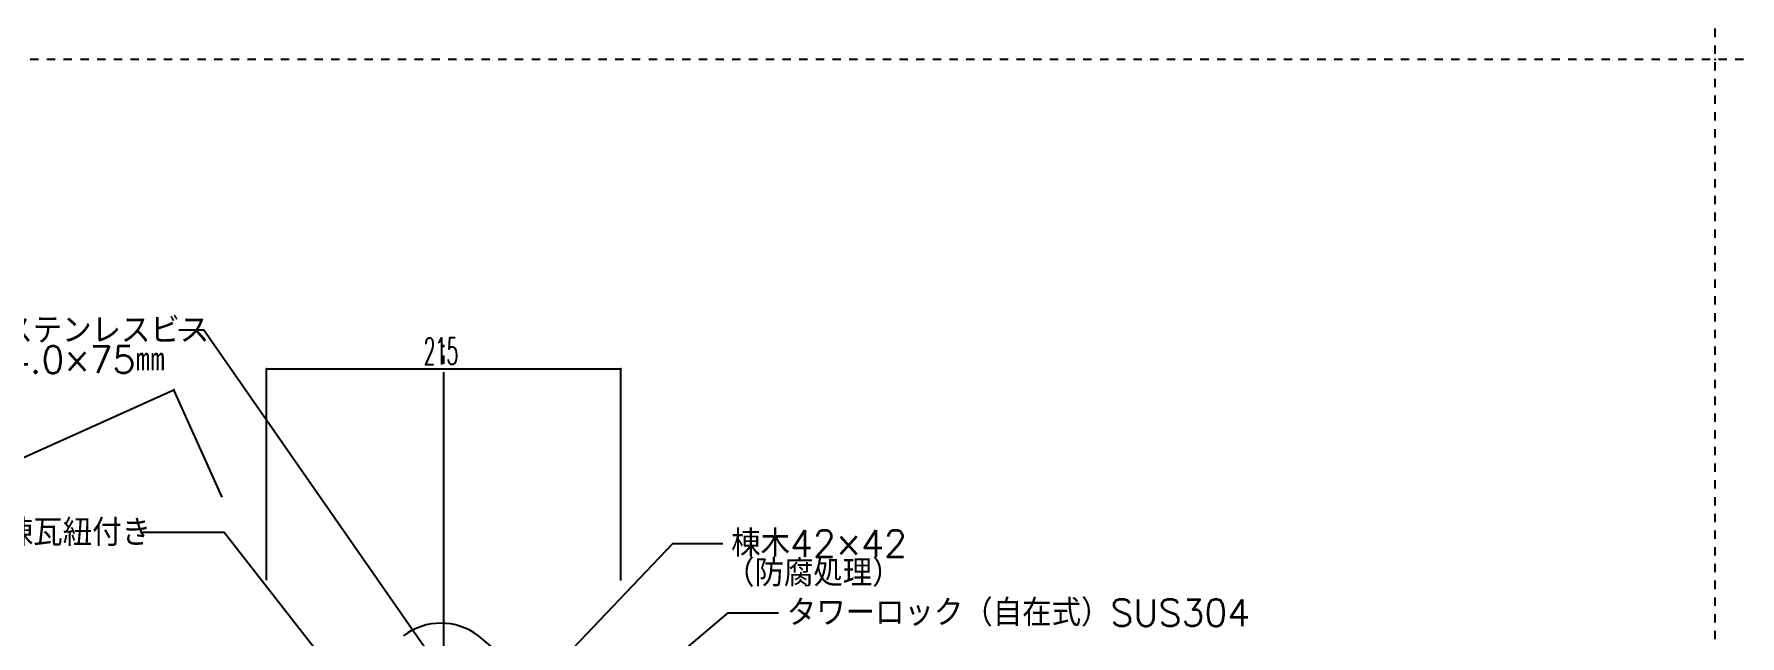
# Model space of a CAD drawing. Extents: x -1727 to 4652, y -2317 to 2357.
# Drawn here: x 479 to 1500, y 705 to 1065 of the extents above; entities that cross this region are included whole.
import ezdxf

# ---------------------------------------------------------------- set-up
doc = ezdxf.new("R2010")
doc.units = 0
doc.header["$LTSCALE"] = 5
doc.linetypes.add('DASHDOT', pattern=[43, 40, -1, 1, -1])
doc.linetypes.add('DOT', pattern=[2, 1, -1])
for name, color, linetype in [('0-2', 7, 'CONTINUOUS'), ('0-3', 7, 'CONTINUOUS'), ('0-4', 7, 'CONTINUOUS'), ('0-A', 7, 'CONTINUOUS')]:
    doc.layers.add(name, color=color, linetype=linetype)
doc.styles.get("Standard").update_dxf_attribs({"font": 'txt.shx', "bigfont": 'extfont.shx'})

msp = doc.modelspace()

# ---------------------------------------------------------------- linework, layer by layer
at = {"layer": '0-2', "color": 2, "linetype": 'CONTINUOUS'}
msp.add_line((844.5517, 623.056), (745.2387, 705.435), dxfattribs=at)
msp.add_arc((722.8117, 675.932), 37.06, 52.7582, 127.267, dxfattribs=at)
at = {"layer": '0-2', "color": 7}
msp.add_point((1485, 1050), dxfattribs=at)
at = {"layer": '0-3', "color": 7, "linetype": 'CONTINUOUS'}
for p, q in [((618.4699, 738.6372), (618.4813, 865.1305)), ((618.4813, 865.1305), (830.4483, 865.1113)), ((830.4369, 738.618), (830.4483, 865.1113)), ((307.6769, 737.6216), (563.0154, 852.5226)), ((591.9223, 788.2844), (563.0154, 852.5226))]:
    msp.add_line(p, q, dxfattribs=at)
for points in [[(723.8225, 682.9889), (580.8592, 888.1254), (565.8592, 888.1254)], [(676.7804, 660.0613), (593.0813, 767.1801), (543.0813, 767.1846)], [(734.227, 627.1019), (861.3737, 760.6864), (891.3737, 760.6864)], [(724.192, 574.842), (894.648, 719.2561), (924.648, 719.2561)]]:
    msp.add_lwpolyline(points, dxfattribs=at)
at = {"layer": '0-3', "color": 7}
for p in [(618.4813, 865.1305), (830.4483, 865.1113), (563.0154, 852.5226)]:
    msp.add_point(p, dxfattribs=at)
at = {"layer": '0-4', "color": 4, "linetype": 'DASHDOT'}
msp.add_line((724.5022, 233.0339), (724.5022, 879.3248), dxfattribs=at)
at = {"layer": '0-A', "color": 7, "linetype": 'DOT'}
for p, q in [((1485, -2316.5581), (1485, 2352.946)), ((4652.0253, 1050), (-1726.8095, 1050))]:
    msp.add_line(p, q, dxfattribs=at)

# ---------------------------------------------------------------- texts
at = {"layer": '0-3', "color": 7}
for s, p in [('パッキン付きステンレスビス', (355.3592, 880.1254)), ('φ4.0×75㎜', (448.1092, 862.5552)), ('棟木42×42', (896.3737, 752.6864)), ('（防腐処理）', (892.746, 735.0078)), ('タワーロック（自在式）SUS304', (929.648, 711.2561))]:
    msp.add_text(s, height=16, dxfattribs=at).set_placement(p)
at = {"layer": '0-3', "color": 7, "width": 0.5}
msp.add_text('215', height=16, rotation=359.9948, dxfattribs=at).set_placement((712.465, 867.622))
at = {"layer": '0-3', "color": 7}
msp.add_text('三角棟瓦紐付き', height=16, rotation=359.9948, dxfattribs=at).set_placement((426.0806, 759.1952))

doc.saveas('drawing.dxf')
